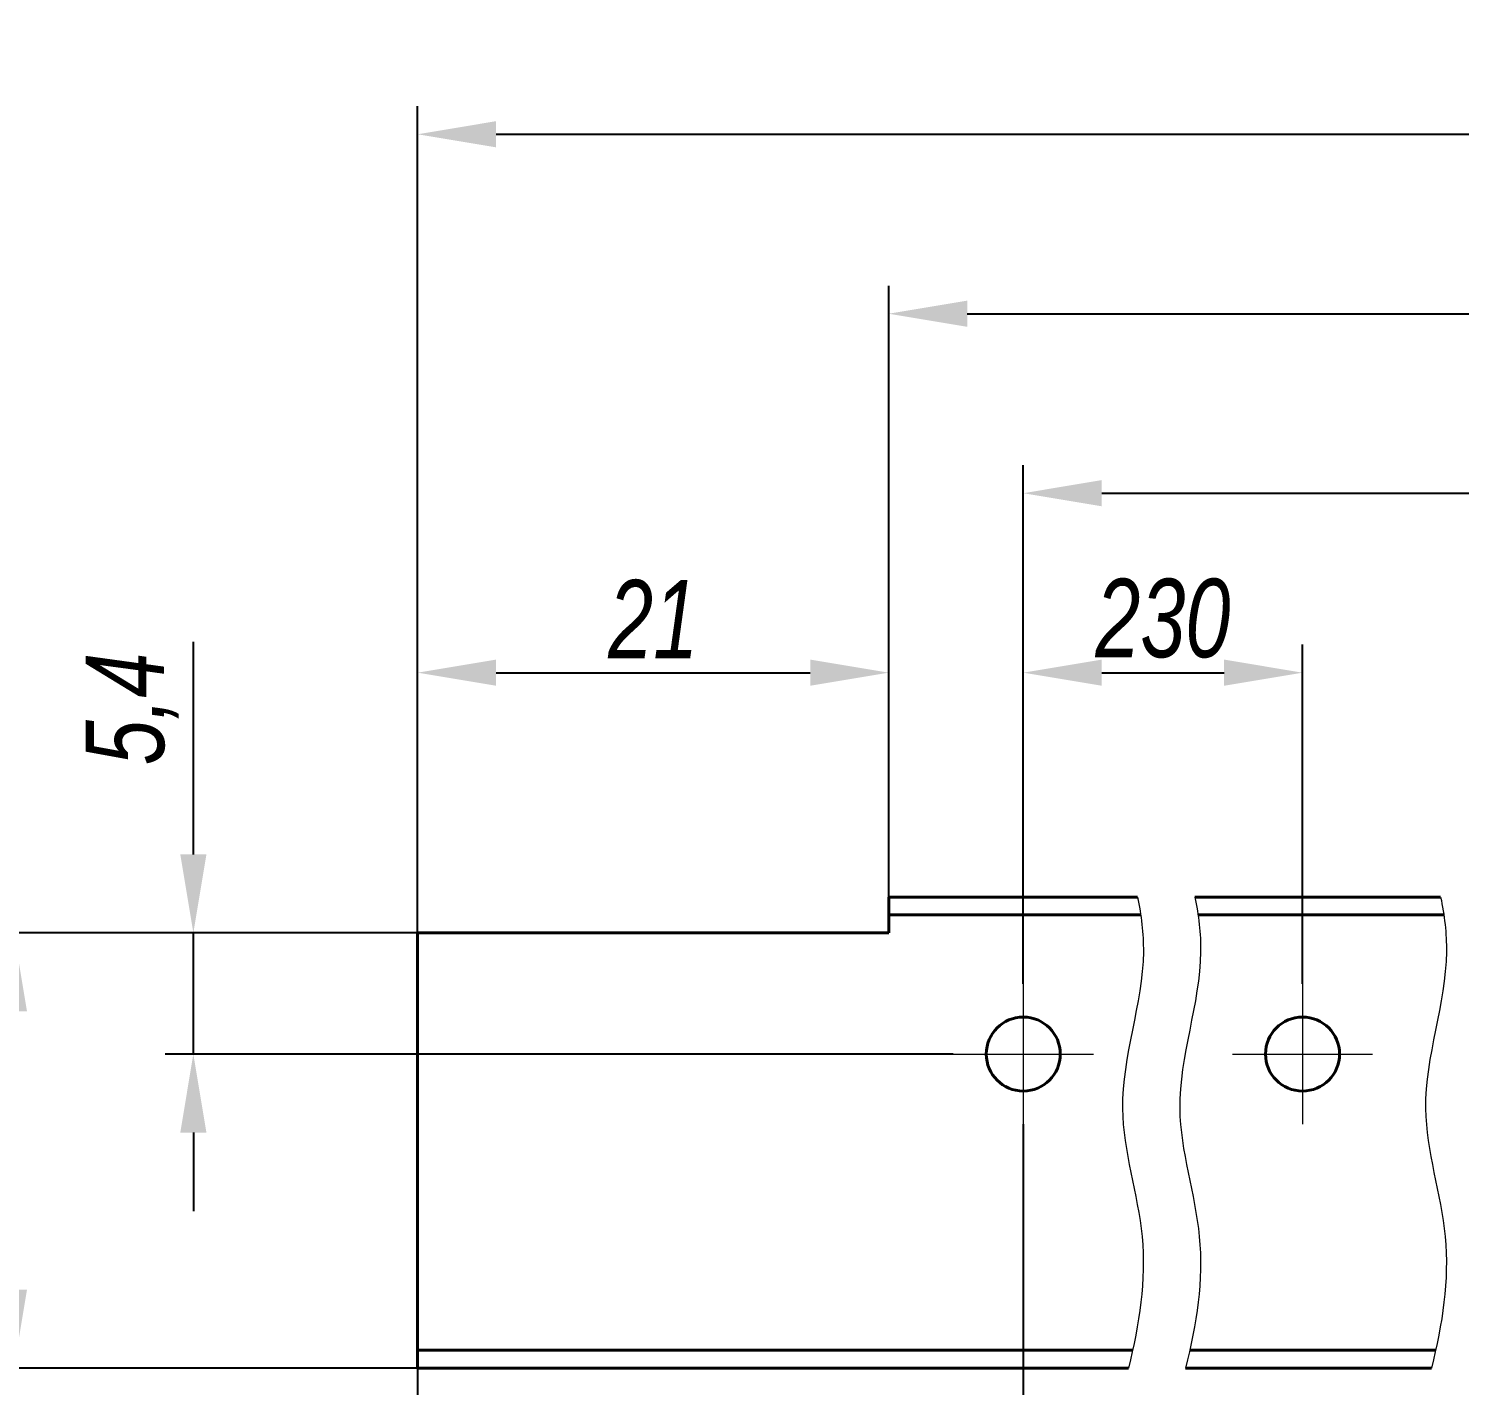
# Model space of a CAD drawing. Header units: millimetres. Extents: x 12064 to 35004, y -6103 to -2658.
# Drawn here: x 31240.5 to 31304.3, y -2964.1 to -2903.6 of the extents above; entities that cross this region are included whole.
import ezdxf

# ---------------------------------------------------------------- set-up
doc = ezdxf.new("R2010")
doc.units = ezdxf.units.MM
doc.linetypes.add('LT_03', pattern=[20.32, 12.7, -2.54, 2.54, -2.54])
for name, color, linetype, lineweight in [('Layer_04', 7, 'Continuous', 40), ('Layer_09', 1, 'Continuous', 15), ('Layer_10', 6, 'Continuous', 15), ('Layer_11', 1, 'LT_03', 15)]:
    doc.layers.add(name, color=color, linetype=linetype, lineweight=lineweight)
doc.styles.add('Style_01', font='ARIALNI.TTF', dxfattribs={"width": 0.9, "height": 3.5})
doc.dimstyles.new('DimStyle_01', dxfattribs={"dimtxt": 3.5, "dimasz": 3.5, "dimexe": 1.25, "dimexo": 0, "dimtad": 1, "dimdec": 1, "dimtxsty": 'Style_01', "dimcen": 2.5, "dimazin": 3, "dimtfac": 1, "dimtdec": 1, "dimtmove": 0, "dimatfit": 3})
doc.dimstyles.new('DimStyle_02', dxfattribs={"dimtxt": 3.5, "dimasz": 3.5, "dimexe": 1.25, "dimexo": 0, "dimtad": 1, "dimdec": 1, "dimtxsty": 'Style_01', "dimcen": 0, "dimazin": 3, "dimtfac": 1, "dimtdec": 1, "dimtmove": 0, "dimatfit": 3})

# ---------------------------------------------------------------- blocks, each defined once
blk = doc.blocks.new('*D2894')
at = {"layer": 'Defpoints', "color": 0, "ltscale": 0.5}
for p in [(31278.81, -2932.315), (31257.81, -2943.915), (31278.81, -2943.915)]:
    blk.add_point(p, dxfattribs=at)
at = {"layer": 'Layer_09', "color": 0, "lineweight": -2, "ltscale": 0.5}
for p, q in [((31257.81, -2943.915), (31257.81, -2931.065)), ((31278.81, -2943.915), (31278.81, -2931.065)), ((31261.31, -2932.315), (31275.31, -2932.315))]:
    blk.add_line(p, q, dxfattribs=at)
at = {"layer": 'Layer_09', "color": 0, "ltscale": 0.5}
for points in [[(31261.31, -2931.731), (31261.31, -2932.898), (31257.81, -2932.315)], [(31275.31, -2931.731), (31275.31, -2932.898), (31278.81, -2932.315)]]:
    blk.add_solid(points, dxfattribs=at)
at = {"layer": 'Layer_09', "color": 0, "ltscale": 0.5, "insert": (31268.31, -2929.932), "char_height": 3.5, "attachment_point": 5, "style": 'Style_01'}
blk.add_mtext('21', dxfattribs=at)
blk = doc.blocks.new('*D2895')
at = {"layer": 'Defpoints', "color": 0, "ltscale": 0.5}
for p in [(31297.26, -2932.315), (31284.81, -2946.191), (31297.26, -2946.191)]:
    blk.add_point(p, dxfattribs=at)
at = {"layer": 'Layer_09', "color": 0, "lineweight": -2, "ltscale": 0.5}
for p, q in [((31284.81, -2946.191), (31284.81, -2931.065)), ((31297.26, -2946.191), (31297.26, -2931.065)), ((31288.31, -2932.315), (31293.76, -2932.315))]:
    blk.add_line(p, q, dxfattribs=at)
at = {"layer": 'Layer_09', "color": 0, "ltscale": 0.5}
for points in [[(31288.31, -2931.731), (31288.31, -2932.898), (31284.81, -2932.315)], [(31293.76, -2931.731), (31293.76, -2932.898), (31297.26, -2932.315)]]:
    blk.add_solid(points, dxfattribs=at)
at = {"layer": 'Layer_09', "color": 0, "ltscale": 0.5, "insert": (31291.035, -2929.903), "char_height": 3.5, "attachment_point": 5, "style": 'Style_01'}
blk.add_mtext('230', dxfattribs=at)
blk = doc.blocks.new('*D2896')
at = {"layer": 'Defpoints', "color": 0, "ltscale": 0.5}
for p in [(31393.992, -2924.315), (31284.81, -2946.191), (31393.992, -2946.191)]:
    blk.add_point(p, dxfattribs=at)
at = {"layer": 'Layer_09', "color": 0, "lineweight": -2, "ltscale": 0.5}
for p, q in [((31284.81, -2946.191), (31284.81, -2923.065)), ((31393.992, -2946.191), (31393.992, -2923.065)), ((31288.31, -2924.315), (31390.492, -2924.315))]:
    blk.add_line(p, q, dxfattribs=at)
at = {"layer": 'Layer_09', "color": 0, "ltscale": 0.5}
for points in [[(31288.31, -2923.731), (31288.31, -2924.898), (31284.81, -2924.315)], [(31390.492, -2923.731), (31390.492, -2924.898), (31393.992, -2924.315)]]:
    blk.add_solid(points, dxfattribs=at)
at = {"layer": 'Layer_09', "color": 0, "ltscale": 0.5, "insert": (31339.401, -2921.903), "char_height": 3.5, "attachment_point": 5, "style": 'Style_01'}
blk.add_mtext('230х8=1840', dxfattribs=at)
blk = doc.blocks.new('*D2897')
at = {"layer": 'Defpoints', "color": 0, "ltscale": 0.5}
for p in [(31257.81, -2943.915), (31239.81, -2963.315), (31257.81, -2963.315)]:
    blk.add_point(p, dxfattribs=at)
at = {"layer": 'Layer_09', "color": 0, "lineweight": -2, "ltscale": 0.5}
for p, q in [((31257.81, -2943.915), (31238.56, -2943.915)), ((31239.81, -2947.415), (31239.81, -2959.815)), ((31257.81, -2963.315), (31238.56, -2963.315))]:
    blk.add_line(p, q, dxfattribs=at)
at = {"layer": 'Layer_09', "color": 0, "ltscale": 0.5}
for points in [[(31239.227, -2947.415), (31240.394, -2947.415), (31239.81, -2943.915)], [(31239.227, -2959.815), (31240.394, -2959.815), (31239.81, -2963.315)]]:
    blk.add_solid(points, dxfattribs=at)
at = {"layer": 'Layer_09', "color": 0, "ltscale": 0.5, "insert": (31237.075, -2953.615), "char_height": 3.5, "attachment_point": 5, "rotation": 90, "style": 'Style_01'}
blk.add_mtext('19,4', dxfattribs=at)
blk = doc.blocks.new('*D2898')
at = {"layer": 'Defpoints', "color": 0, "ltscale": 0.5}
for p in [(31397.992, -2916.315), (31278.81, -2942.315), (31397.992, -2942.315)]:
    blk.add_point(p, dxfattribs=at)
at = {"layer": 'Layer_09', "color": 0, "lineweight": -2, "ltscale": 0.5}
for p, q in [((31278.81, -2942.315), (31278.81, -2915.065)), ((31397.992, -2942.315), (31397.992, -2915.065)), ((31282.31, -2916.315), (31394.492, -2916.315))]:
    blk.add_line(p, q, dxfattribs=at)
at = {"layer": 'Layer_09', "color": 0, "ltscale": 0.5}
for points in [[(31282.31, -2915.731), (31282.31, -2916.898), (31278.81, -2916.315)], [(31394.492, -2915.731), (31394.492, -2916.898), (31397.992, -2916.315)]]:
    blk.add_solid(points, dxfattribs=at)
at = {"layer": 'Layer_09', "color": 0, "ltscale": 0.5, "insert": (31338.401, -2913.903), "char_height": 3.5, "attachment_point": 5, "style": 'Style_01'}
blk.add_mtext('1850', dxfattribs=at)
blk = doc.blocks.new('*D2899')
at = {"layer": 'Defpoints', "color": 0, "ltscale": 0.5}
for p in [(31416.992, -2908.315), (31257.81, -2943.915), (31416.992, -2943.915)]:
    blk.add_point(p, dxfattribs=at)
at = {"layer": 'Layer_09', "color": 0, "lineweight": -2, "ltscale": 0.5}
for p, q in [((31257.81, -2943.915), (31257.81, -2907.065)), ((31416.992, -2943.915), (31416.992, -2907.065)), ((31261.31, -2908.315), (31413.492, -2908.315))]:
    blk.add_line(p, q, dxfattribs=at)
at = {"layer": 'Layer_09', "color": 0, "ltscale": 0.5}
for points in [[(31261.31, -2907.731), (31261.31, -2908.898), (31257.81, -2908.315)], [(31413.492, -2907.731), (31413.492, -2908.898), (31416.992, -2908.315)]]:
    blk.add_solid(points, dxfattribs=at)
at = {"layer": 'Layer_09', "color": 0, "ltscale": 0.5, "insert": (31337.401, -2905.903), "char_height": 3.5, "attachment_point": 5, "style": 'Style_01'}
blk.add_mtext('1890*', dxfattribs=at)
blk = doc.blocks.new('*D2846')
at = {"layer": 'Defpoints', "color": 0, "ltscale": 0.5}
for p in [(31257.81, -2943.915), (31284.81, -2952.438), (31284.81, -2973.315)]:
    blk.add_point(p, dxfattribs=at)
at = {"layer": 'Layer_09', "color": 0, "lineweight": -2, "ltscale": 0.5}
for p, q in [((31257.81, -2943.915), (31257.81, -2974.565)), ((31284.81, -2952.438), (31284.81, -2974.565)), ((31261.31, -2973.315), (31281.31, -2973.315))]:
    blk.add_line(p, q, dxfattribs=at)
at = {"layer": 'Layer_09', "color": 0, "ltscale": 0.5}
for points in [[(31261.31, -2972.731), (31261.31, -2973.898), (31257.81, -2973.315)], [(31281.31, -2972.731), (31281.31, -2973.898), (31284.81, -2973.315)]]:
    blk.add_solid(points, dxfattribs=at)
at = {"layer": 'Layer_09', "color": 0, "ltscale": 0.5, "insert": (31271.31, -2970.932), "char_height": 3.5, "attachment_point": 5, "style": 'Style_01'}
blk.add_mtext('27', dxfattribs=at)
blk = doc.blocks.new('*D2847')
at = {"layer": 'Defpoints', "color": 0, "ltscale": 0.5}
for p in [(31247.81, -2943.915), (31278.81, -2943.915), (31281.687, -2949.315)]:
    blk.add_point(p, dxfattribs=at)
at = {"layer": 'Layer_09', "color": 0, "lineweight": -2, "ltscale": 0.5}
for p, q in [((31247.81, -2940.415), (31247.81, -2930.946)), ((31278.81, -2943.915), (31246.56, -2943.915)), ((31247.81, -2949.315), (31247.81, -2943.915)), ((31281.687, -2949.315), (31246.56, -2949.315)), ((31247.81, -2952.815), (31247.81, -2956.315))]:
    blk.add_line(p, q, dxfattribs=at)
at = {"layer": 'Layer_09', "color": 0, "ltscale": 0.5}
for points in [[(31247.227, -2940.415), (31248.394, -2940.415), (31247.81, -2943.915)], [(31247.227, -2952.815), (31248.394, -2952.815), (31247.81, -2949.315)]]:
    blk.add_solid(points, dxfattribs=at)
at = {"layer": 'Layer_09', "color": 0, "ltscale": 0.5, "insert": (31245.082, -2933.93), "char_height": 3.5, "attachment_point": 5, "rotation": 90, "style": 'Style_01'}
blk.add_mtext('5,4', dxfattribs=at)

msp = doc.modelspace()

# ---------------------------------------------------------------- linework, layer by layer
at = {"layer": 'Layer_04'}
for p, q in [((31278.81, -2942.315), (31289.907, -2942.315)), ((31278.81, -2942.315), (31278.81, -2943.915)), ((31292.459, -2942.315), (31303.418, -2942.315)), ((31290.047, -2943.115), (31278.81, -2943.115)), ((31303.559, -2943.115), (31292.6, -2943.115)), ((31257.81, -2961.715), (31257.81, -2943.915)), ((31257.81, -2943.915), (31278.81, -2943.915)), ((31257.81, -2963.315), (31257.81, -2961.715)), ((31257.81, -2962.515), (31289.684, -2962.515)), ((31292.236, -2962.515), (31303.195, -2962.515)), ((31289.496, -2963.315), (31257.81, -2963.315)), ((31303.007, -2963.315), (31292.048, -2963.315))]:
    msp.add_line(p, q, dxfattribs=at)
for centre in [(31284.81, -2949.315), (31297.26, -2949.315)]:
    msp.add_circle(centre, 1.65, dxfattribs=at)
at = {"layer": 'Layer_10', "ltscale": 0.5}
for points in [[(31289.907, -2942.315), (31290.072, -2943.128), (31290.463, -2946.251), (31288.443, -2951.333), (31290.605, -2957.504), (31289.98, -2961.359), (31289.496, -2963.315)], [(31292.459, -2942.315), (31292.625, -2943.128), (31293.016, -2946.251), (31290.995, -2951.333), (31293.157, -2957.504), (31292.532, -2961.359), (31292.048, -2963.315)], [(31303.418, -2942.315), (31303.584, -2943.128), (31303.975, -2946.251), (31301.954, -2951.333), (31304.117, -2957.504), (31303.491, -2961.359), (31303.007, -2963.315)]]:
    msp.add_open_spline(points, degree=3, knots=[3.206441, 3.206441, 3.206441, 3.206441, 5.694888, 12.739741, 18.509002, 24.451336, 24.451336, 24.451336, 24.451336], dxfattribs=at)
at = {"layer": 'Layer_11', "ltscale": 0.5}
for p, q in [((31284.81, -2946.191), (31284.81, -2952.438)), ((31297.26, -2946.191), (31297.26, -2952.438)), ((31281.687, -2949.315), (31287.934, -2949.315)), ((31294.136, -2949.315), (31300.383, -2949.315))]:
    msp.add_line(p, q, dxfattribs=at)

# ---------------------------------------------------------------- dimensions: what is measured, and where the dimension line sits
at = {"layer": 'Layer_09', "ltscale": 0.5}
for base, p1, p2, text, picture, middle in [((31416.992, -2908.315), (31257.81, -2943.915), (31416.992, -2943.915), '1890*', '*D2899', (31337.401, -2905.903)), ((31397.992, -2916.315), (31278.81, -2942.315), (31397.992, -2942.315), '1850', '*D2898', (31338.401, -2913.903)), ((31393.992, -2924.315), (31284.81, -2946.191), (31393.992, -2946.191), '230х8=1840', '*D2896', (31339.401, -2921.903)), ((31297.26, -2932.315), (31284.81, -2946.191), (31297.26, -2946.191), '230', '*D2895', (31291.035, -2929.903))]:
    dim = msp.add_linear_dim(base=base, p1=p1, p2=p2, text=text, dimstyle='DimStyle_01', dxfattribs=at)
    dim.commit()
    dim.dimension.update_dxf_attribs({"geometry": picture, "text_midpoint": middle})
for base, p2, picture, middle in [((31278.81, -2932.315), (31278.81, -2943.915), '*D2894', (31268.31, -2929.932)), ((31284.81, -2973.315), (31284.81, -2952.438), '*D2846', (31271.31, -2970.932))]:
    dim = msp.add_linear_dim(base=base, p1=(31257.81, -2943.915), p2=p2, dimstyle='DimStyle_01', dxfattribs=at)
    dim.commit()
    dim.dimension.update_dxf_attribs({"geometry": picture, "text_midpoint": middle})
dim = msp.add_linear_dim(base=(31247.81, -2943.915), p1=(31281.687, -2949.315), p2=(31278.81, -2943.915), angle=90, dimstyle='DimStyle_02', dxfattribs=at)
dim.commit()
dim.dimension.update_dxf_attribs({"geometry": '*D2847', "text_midpoint": (31247.81, -2933.93), "dimtype": 160})
dim = msp.add_linear_dim(base=(31239.81, -2963.315), p1=(31257.81, -2943.915), p2=(31257.81, -2963.315), angle=90, dimstyle='DimStyle_01', dxfattribs=at)
dim.commit()
dim.dimension.update_dxf_attribs({"geometry": '*D2897', "text_midpoint": (31237.075, -2953.615)})

doc.saveas('drawing.dxf')
